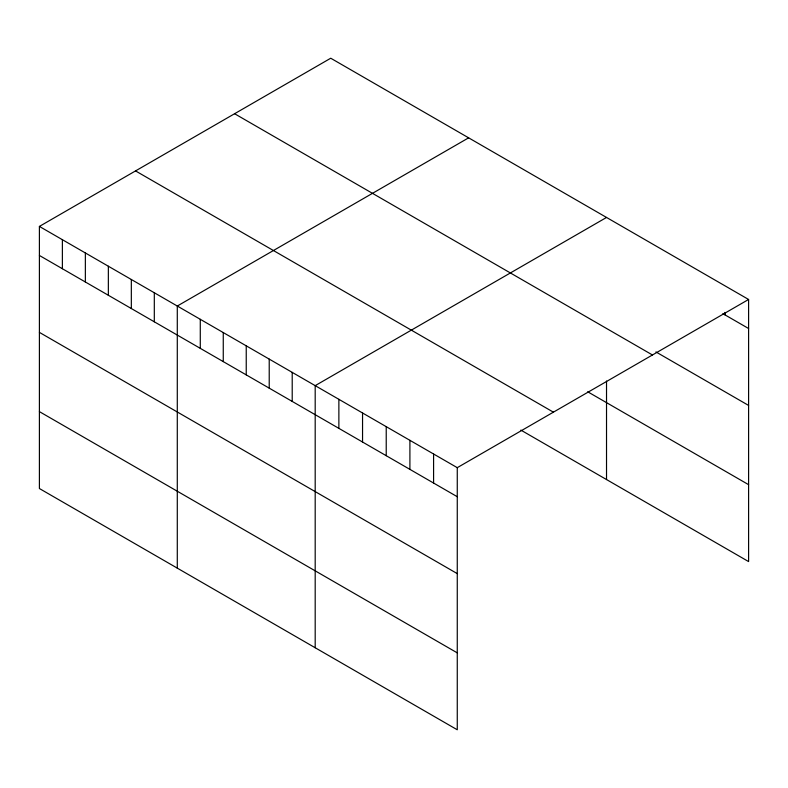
<?xml version="1.0" encoding="UTF-8"?>
<svg xmlns="http://www.w3.org/2000/svg" width="788" height="788" viewBox="0 0 788 788"><rect width="100%" height="100%" fill="white"/><g stroke="black" fill="none" stroke-linecap="round" stroke-linejoin="round"><path stroke-width="1.18" d="M39.4 226.422L457.267 467.668L457.267 729.777L39.4 488.53L39.4 226.422L330.733 58.223L748.6 299.47L748.6 561.578L520.868 430.1M468.633 137.831L177.29 306.03L177.29 568.138M606.524 217.449L315.19 385.647L315.19 647.756M457.267 467.668L748.6 299.47M722.862 313.654L748.6 328.507M655.941 351.931L748.6 405.426M234.597 113.728L652.454 354.974M587.72 391.784L748.6 484.669M135.546 170.917L553.403 412.163M39.4 255.46L457.267 496.716M39.4 332.378L457.267 573.625M39.4 411.622L457.267 652.868M724.921 312.422L724.921 314.836M606.524 381.028L606.524 479.557M433.587 453.996L433.587 483.044M409.908 440.334L409.908 469.372M386.228 426.663L386.228 455.7M362.549 412.991L362.549 442.029M338.87 399.319L338.87 428.357M292.21 372.379L292.21 401.417M269.22 359.111L269.22 388.149M246.24 345.843L246.24 374.881M223.26 332.575L223.26 361.613M200.28 319.307L200.28 348.345M154.31 292.762L154.31 321.809M131.33 279.494L131.33 308.541M108.35 266.226L108.35 295.264M85.36 252.958L85.36 281.996M62.38 239.69L62.38 268.728"/></g></svg>
